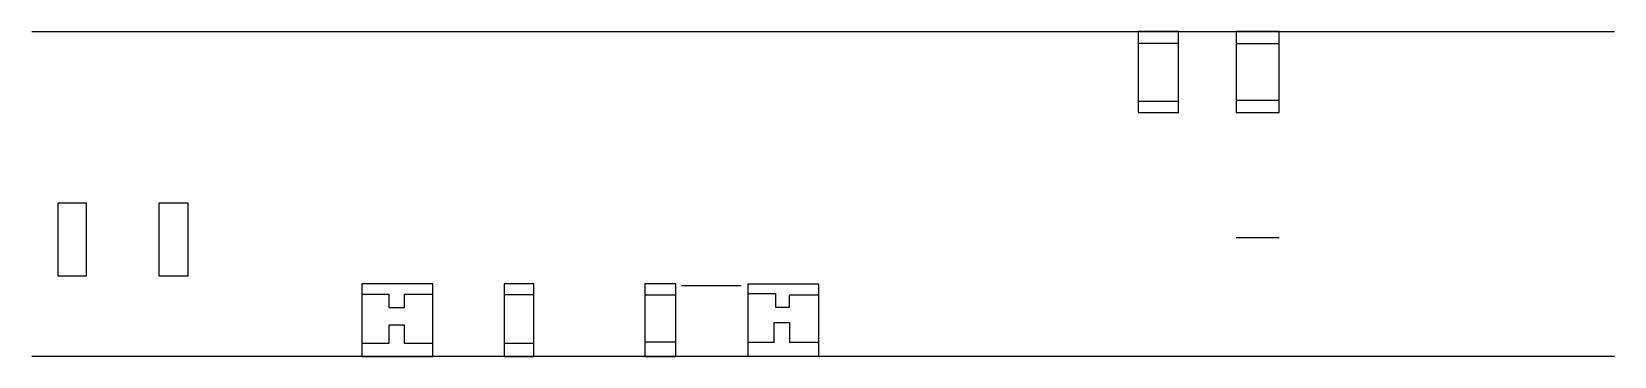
# Model space of a CAD drawing. Header units: millimetres. Extents: x 0 to 372, y 0 to 76.
import ezdxf

# ---------------------------------------------------------------- set-up
doc = ezdxf.new("R2010")
doc.units = ezdxf.units.MM
doc.layers.get('0').update_dxf_attribs({"linetype": 'CONTINUOUS'})

msp = doc.modelspace()

# ---------------------------------------------------------------- linework, layer by layer
for p, q in [((0.1, 76.28), (371.57, 76.28)), ((259.79, 73.58), (269.27, 73.58)), ((282.8, 73.53), (292.87, 73.53)), ((259.79, 59.98), (269.27, 59.98)), ((282.8, 60.24), (292.87, 60.24)), ((282.8, 27.96), (292.87, 27.96)), ((166.64, 16.61), (152.64, 16.61)), ((168.26, 0.08), (168.26, 17.08)), ((168.26, 17.08), (184.74, 17.08)), ((184.74, 17.08), (184.74, 0.08)), ((84, 14.59), (77.63, 14.59)), ((84, 11.5), (84, 14.59)), ((87.5, 11.5), (84, 11.5)), ((94.23, 14.59), (87.5, 14.59)), ((87.5, 14.59), (87.5, 11.5)), ((110.96, 14.59), (117.98, 14.59)), ((144, 14.49), (151.28, 14.49)), ((168.26, 14.85), (174.71, 14.85)), ((174.71, 14.85), (174.71, 11.59)), ((174.71, 11.59), (178, 11.59)), ((178, 11.59), (178, 14.52)), ((178, 14.52), (184.74, 14.52)), ((84, 3.16), (84, 7.5)), ((84, 7.5), (87.5, 7.5)), ((87.5, 7.5), (87.5, 3.16)), ((174.4, 3.4), (174.4, 8)), ((174.4, 8), (178, 8)), ((178, 8), (178, 3.4)), ((371.57, 0.08), (0.1, 0.08)), ((77.63, 3.16), (84, 3.16)), ((87.5, 3.16), (94.23, 3.16)), ((117.98, 3.1), (110.96, 3.1)), ((151.28, 3.4), (144, 3.4)), ((168.26, 3.4), (174.4, 3.4)), ((184.74, 0.08), (168.26, 0.08)), ((178, 3.4), (184.74, 3.4))]:
    msp.add_line(p, q)
for points in [[(269.27, 76.28), (259.79, 76.28), (259.79, 57.28), (269.27, 57.28)], [(292.87, 76.28), (282.8, 76.28), (282.8, 57.28), (292.87, 57.28)], [(13, 36), (6.21, 36), (6.21, 19), (13, 19)], [(36.85, 36), (29.94, 36), (29.94, 19), (36.85, 19)], [(94.23, 17.08), (77.63, 17.08), (77.63, 0.08), (94.23, 0.08)], [(117.98, 17.08), (110.96, 17.08), (110.96, 0.08), (117.98, 0.08)], [(151.28, 17.08), (144, 17.08), (144, 0.08), (151.28, 0.08)]]:
    msp.add_lwpolyline(points, close=True)

doc.saveas('drawing.dxf')
